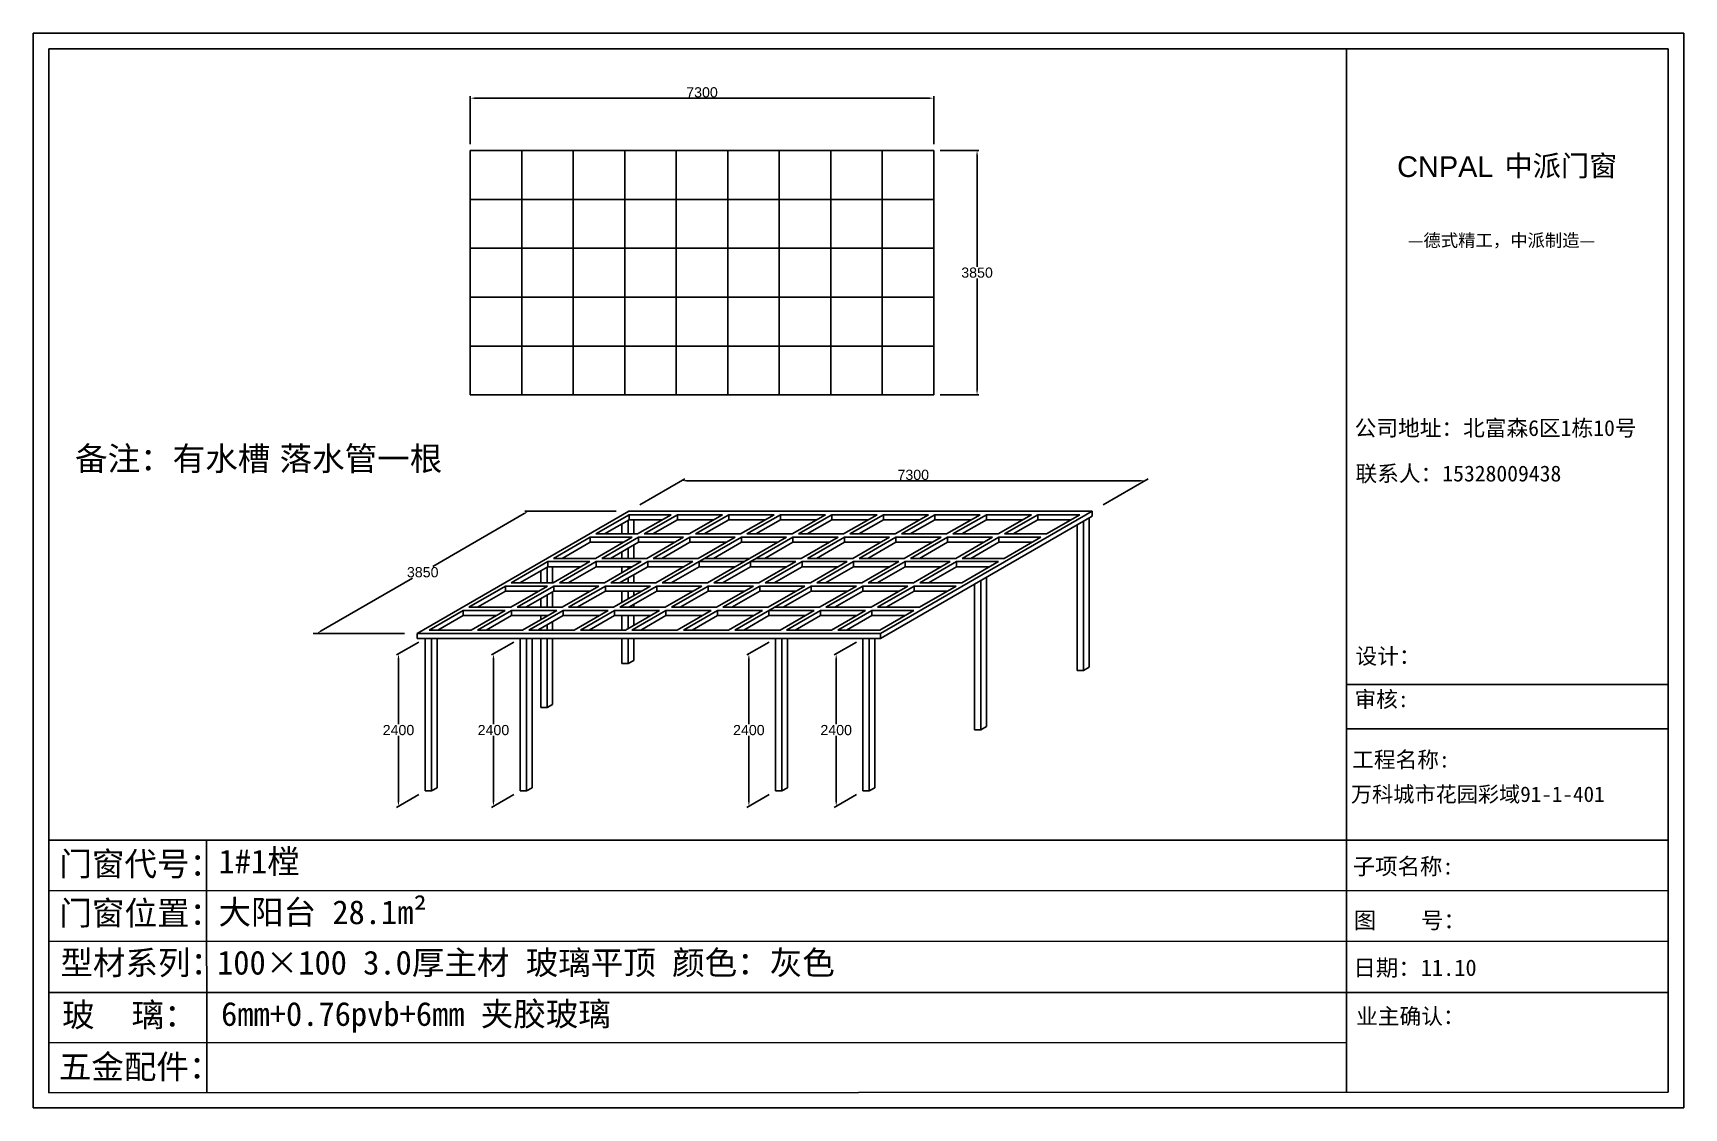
# Model space of a CAD drawing. Header units: inches. Extents: x -138455 to 599497, y -747149 to 13167.
# Drawn here: x 176012 to 202021, y -453683 to -436756 of the extents above; entities that cross this region are included whole.
import ezdxf

# ---------------------------------------------------------------- set-up
doc = ezdxf.new("R2010")
doc.units = ezdxf.units.IN
doc.header["$MEASUREMENT"] = 0
doc.header["$PDMODE"] = 35
doc.header["$PDSIZE"] = -3
doc.layers.add('0 @ 1', color=7, linetype='Continuous')
doc.styles.add('Annotative', font='arialbd.ttf')
doc.styles.add('MtXpl_', font='')
doc.styles.get("Standard").update_dxf_attribs({"font": 'arial.ttf'})
doc.styles.get('MtXpl_').set_extended_font_data('SimSun')
doc.dimstyles.get("Standard").update_dxf_attribs({"dimtxt": 80, "dimasz": 70, "dimexe": 40, "dimexo": 80, "dimgap": 0, "dimtad": 1, "dimtih": 1, "dimtoh": 1, "dimdec": 0, "dimzin": 0, "dimdsep": 46, "dimtxsty": 'Standard', "dimcen": 0.09, "dimadec": 0, "dimazin": 0, "dimtfac": 1, "dimtdec": 0, "dimtofl": 0, "dimtmove": 0, "dimatfit": 3, "dimfxl": 0, "dimtolj": 1, "dimtzin": 0, "dimarcsym": 0})

# ---------------------------------------------------------------- blocks, each defined once
blk = doc.blocks.new('*D2192')
at = {"color": 0, "lineweight": -2, "transparency": 16777216}
for p, q in [((185573, -444184), (186281, -443776)), ((186309, -443806), (193449, -443806)), ((192873, -444184), (193581, -443776))]:
    blk.add_line(p, q, dxfattribs=at)
at = {"color": 0, "transparency": 16777216}
for points in [[(186309, -443793), (186309, -443819), (186229, -443806)], [(193449, -443793), (193449, -443819), (193529, -443806)]]:
    blk.add_solid(points, dxfattribs=at)
at = {"layer": 'Defpoints', "color": 0, "transparency": 16777216}
for p in [(193529, -443806), (185400, -444284), (192700, -444284)]:
    blk.add_point(p, dxfattribs=at)
at = {"color": 0, "transparency": 16777216, "insert": (189879, -443714), "char_height": 160, "attachment_point": 5}
blk.add_mtext('\\A1;7300', dxfattribs=at)
blk = doc.blocks.new('*D2193')
at = {"color": 0, "lineweight": -2, "transparency": 16777216}
for p, q in [((182090, -446347), (181739, -446550)), ((181769, -446613), (181769, -447641)), ((181769, -448853), (181769, -447825)), ((182090, -448747), (181739, -448950))]:
    blk.add_line(p, q, dxfattribs=at)
at = {"color": 0, "transparency": 16777216}
for points in [[(181755, -446613), (181782, -446613), (181769, -446533)], [(181755, -448853), (181782, -448853), (181769, -448933)]]:
    blk.add_solid(points, dxfattribs=at)
at = {"layer": 'Defpoints', "color": 0, "transparency": 16777216}
for p in [(182190, -446289), (182190, -448689), (181769, -448933)]:
    blk.add_point(p, dxfattribs=at)
at = {"color": 0, "transparency": 16777216, "insert": (181769, -447733), "char_height": 160, "attachment_point": 5}
blk.add_mtext('\\A1;2400', dxfattribs=at)
blk = doc.blocks.new('*D2194')
at = {"color": 0, "lineweight": -2, "transparency": 16777216}
for p, q in [((183587, -446347), (183235, -446550)), ((183265, -446613), (183265, -447641)), ((183265, -448853), (183265, -447825)), ((183587, -448747), (183235, -448950))]:
    blk.add_line(p, q, dxfattribs=at)
at = {"color": 0, "transparency": 16777216}
for points in [[(183252, -446613), (183279, -446613), (183265, -446533)], [(183252, -448853), (183279, -448853), (183265, -448933)]]:
    blk.add_solid(points, dxfattribs=at)
at = {"layer": 'Defpoints', "color": 0, "transparency": 16777216}
for p in [(183687, -446289), (183687, -448689), (183265, -448933)]:
    blk.add_point(p, dxfattribs=at)
at = {"color": 0, "transparency": 16777216, "insert": (183265, -447733), "char_height": 160, "attachment_point": 5}
blk.add_mtext('\\A1;2400', dxfattribs=at)
blk = doc.blocks.new('*D2195')
at = {"color": 0, "lineweight": -2, "transparency": 16777216}
for p, q in [((188987, -446347), (188635, -446550)), ((188665, -446613), (188665, -447641)), ((188665, -448853), (188665, -447825)), ((188987, -448747), (188635, -448950))]:
    blk.add_line(p, q, dxfattribs=at)
at = {"color": 0, "transparency": 16777216}
for points in [[(188652, -446613), (188679, -446613), (188665, -446533)], [(188652, -448853), (188679, -448853), (188665, -448933)]]:
    blk.add_solid(points, dxfattribs=at)
at = {"layer": 'Defpoints', "color": 0, "transparency": 16777216}
for p in [(189087, -446289), (189087, -448689), (188665, -448933)]:
    blk.add_point(p, dxfattribs=at)
at = {"color": 0, "transparency": 16777216, "insert": (188665, -447733), "char_height": 160, "attachment_point": 5}
blk.add_mtext('\\A1;2400', dxfattribs=at)
blk = doc.blocks.new('*D2196')
at = {"color": 0, "lineweight": -2, "transparency": 16777216}
for p, q in [((187611, -446347), (187259, -446550)), ((187289, -446613), (187289, -447641)), ((187289, -448853), (187289, -447825)), ((187611, -448747), (187259, -448950))]:
    blk.add_line(p, q, dxfattribs=at)
at = {"color": 0, "transparency": 16777216}
for points in [[(187276, -446613), (187303, -446613), (187289, -446533)], [(187276, -448853), (187303, -448853), (187289, -448933)]]:
    blk.add_solid(points, dxfattribs=at)
at = {"layer": 'Defpoints', "color": 0, "transparency": 16777216}
for p in [(187711, -446289), (187711, -448689), (187289, -448933)]:
    blk.add_point(p, dxfattribs=at)
at = {"color": 0, "transparency": 16777216, "insert": (187289, -447733), "char_height": 160, "attachment_point": 5}
blk.add_mtext('\\A1;2400', dxfattribs=at)
blk = doc.blocks.new('*D2197')
at = {"color": 0, "lineweight": -2, "transparency": 16777216}
for p, q in [((183749, -444324), (182310, -445155)), ((185200, -444284), (183758, -444284)), ((180553, -446169), (181992, -445339)), ((181865, -446209), (180424, -446209))]:
    blk.add_line(p, q, dxfattribs=at)
at = {"color": 0, "transparency": 16777216}
for points in [[(183742, -444313), (183755, -444336), (183818, -444284)], [(180547, -446158), (180560, -446181), (180484, -446209)]]:
    blk.add_solid(points, dxfattribs=at)
at = {"layer": 'Defpoints', "color": 0, "transparency": 16777216}
for p in [(183818, -444284), (185400, -444284), (182065, -446209)]:
    blk.add_point(p, dxfattribs=at)
at = {"color": 0, "transparency": 16777216, "insert": (182151, -445247), "char_height": 160, "attachment_point": 5}
blk.add_mtext('\\A1;3850', dxfattribs=at)
blk = doc.blocks.new('*D2198')
at = {"color": 0, "lineweight": -2, "transparency": 16777216}
for p, q in [((182901, -438505), (182901, -437752)), ((182981, -437782), (190121, -437782)), ((190201, -438505), (190201, -437752))]:
    blk.add_line(p, q, dxfattribs=at)
at = {"color": 0, "transparency": 16777216}
for points in [[(182981, -437769), (182981, -437796), (182901, -437782)], [(190121, -437769), (190121, -437796), (190201, -437782)]]:
    blk.add_solid(points, dxfattribs=at)
at = {"layer": 'Defpoints', "color": 0, "transparency": 16777216}
for p in [(190201, -437782), (182901, -438605), (190201, -438605)]:
    blk.add_point(p, dxfattribs=at)
at = {"color": 0, "transparency": 16777216, "insert": (186551, -437691), "char_height": 160, "attachment_point": 5}
blk.add_mtext('\\A1;7300', dxfattribs=at)
blk = doc.blocks.new('*D2199')
at = {"color": 0, "lineweight": -2, "transparency": 16777216}
for p, q in [((190301, -438605), (190914, -438605)), ((190884, -438685), (190884, -440438)), ((190884, -442375), (190884, -440622)), ((190301, -442455), (190914, -442455))]:
    blk.add_line(p, q, dxfattribs=at)
at = {"color": 0, "transparency": 16777216}
for points in [[(190871, -438685), (190898, -438685), (190884, -438605)], [(190871, -442375), (190898, -442375), (190884, -442455)]]:
    blk.add_solid(points, dxfattribs=at)
at = {"layer": 'Defpoints', "color": 0, "transparency": 16777216}
for p in [(190201, -438605), (190201, -442455), (190884, -442455)]:
    blk.add_point(p, dxfattribs=at)
at = {"color": 0, "transparency": 16777216, "insert": (190884, -440530), "char_height": 160, "attachment_point": 5}
blk.add_mtext('\\A1;3850', dxfattribs=at)

msp = doc.modelspace()

# ---------------------------------------------------------------- linework, layer by layer
for p, q in [((202021.1, -436756.4), (176011.5, -436756.4)), ((176011.5, -453682.7), (176011.5, -436756.4)), ((202021.1, -436756.4), (202021.1, -453682.7)), ((176262.1, -437006.1), (201771.4, -437006.1)), ((176262.1, -453446.3), (176262.1, -437006.1)), ((196702.1, -437006.1), (196702.1, -453433.2)), ((201771.4, -437006.1), (201771.4, -453432.3)), ((190200.8, -438605.1), (182900.8, -438605.1)), ((182900.8, -438605.1), (182900.8, -442455.1)), ((183711.9, -438605.1), (183711.9, -442455.1)), ((184523, -438605.1), (184523, -442455.1)), ((185334.1, -438605.1), (185334.1, -442455.1)), ((186145.2, -438605.1), (186145.2, -442455.1)), ((186956.4, -438605.1), (186956.4, -442455.1)), ((187767.5, -438605.1), (187767.5, -442455.1)), ((188578.6, -438605.1), (188578.6, -442455.1)), ((189389.7, -438605.1), (189389.7, -442455.1)), ((190200.8, -442455.1), (190200.8, -438605.1)), ((182900.8, -439375.1), (190200.8, -439375.1)), ((182900.8, -440145.1), (190200.8, -440145.1)), ((182900.8, -440915.1), (190200.8, -440915.1)), ((182900.8, -441685.1), (190200.8, -441685.1)), ((182900.8, -442455.1), (190200.8, -442455.1)), ((182065.4, -446209.4), (185399.6, -444284.4)), ((184876.1, -444644.4), (185402.8, -444340.4)), ((185014.7, -444644.4), (185402.8, -444420.4)), ((185288.9, -444486.1), (185288.9, -444644.4)), ((185388.9, -444644.4), (185388.9, -444428.4)), ((185399.6, -444284.4), (192699.6, -444284.4)), ((185402.8, -444340.4), (186063.9, -444340.4)), ((185402.8, -444340.4), (185402.8, -444420.4)), ((185402.8, -444420.4), (185925.3, -444420.4)), ((185475.5, -444644.4), (185475.5, -444420.4)), ((185537.2, -444644.4), (186063.9, -444340.4)), ((185637.2, -444644.4), (186163.9, -444340.4)), ((185775.8, -444644.4), (186163.9, -444420.4)), ((186163.9, -444420.4), (186163.9, -444340.4)), ((186163.9, -444340.4), (186875, -444340.4)), ((186163.9, -444420.4), (186736.4, -444420.4)), ((186348.3, -444644.4), (186875, -444340.4)), ((186448.3, -444644.4), (186975, -444340.4)), ((186586.9, -444644.4), (186975, -444420.4)), ((186975, -444420.4), (186975, -444340.4)), ((186975, -444340.4), (187686.1, -444340.4)), ((186975, -444420.4), (187547.5, -444420.4)), ((187159.4, -444644.4), (187686.1, -444340.4)), ((187259.4, -444644.4), (187786.1, -444340.4)), ((187398, -444644.4), (187786.1, -444420.4)), ((187786.1, -444420.4), (187786.1, -444340.4)), ((187786.1, -444340.4), (188497.2, -444340.4)), ((187786.1, -444420.4), (188358.6, -444420.4)), ((187970.6, -444644.4), (188497.2, -444340.4)), ((188070.6, -444644.4), (188597.2, -444340.4)), ((188209.1, -444644.4), (188597.2, -444420.4)), ((188597.2, -444420.4), (188597.2, -444340.4)), ((188597.2, -444340.4), (189308.3, -444340.4)), ((188597.2, -444420.4), (189169.7, -444420.4)), ((188781.7, -444644.4), (189308.3, -444340.4)), ((188881.7, -444644.4), (189408.3, -444340.4)), ((189020.2, -444644.4), (189408.3, -444420.4)), ((189365.4, -446209.4), (192699.6, -444284.4)), ((189365.4, -446289.4), (192699.6, -444364.4)), ((189408.3, -444420.4), (189408.3, -444340.4)), ((189408.3, -444340.4), (190119.4, -444340.4)), ((189408.3, -444420.4), (189980.9, -444420.4)), ((189592.8, -444644.4), (190119.4, -444340.4)), ((189692.8, -444644.4), (190219.4, -444340.4)), ((189831.3, -444644.4), (190219.4, -444420.4)), ((190219.4, -444420.4), (190219.4, -444340.4)), ((190219.4, -444340.4), (190930.5, -444340.4)), ((190219.4, -444420.4), (190792, -444420.4)), ((190403.9, -444644.4), (190930.5, -444340.4)), ((190503.9, -444644.4), (191030.5, -444340.4)), ((190642.4, -444644.4), (191030.5, -444420.4)), ((191030.5, -444420.4), (191030.5, -444340.4)), ((191030.5, -444340.4), (191741.6, -444340.4)), ((191030.5, -444420.4), (191603.1, -444420.4)), ((191215, -444644.4), (191741.6, -444340.4)), ((191315, -444644.4), (191841.6, -444340.4)), ((191453.6, -444644.4), (191841.6, -444420.4)), ((191841.6, -444420.4), (191841.6, -444340.4)), ((191841.6, -444340.4), (192502.8, -444340.4)), ((191841.6, -444420.4), (192364.2, -444420.4)), ((191976.1, -444644.4), (192502.8, -444340.4)), ((192462.6, -444501.3), (192462.6, -446793.6)), ((192562.6, -446793.6), (192562.6, -444443.6)), ((192649.2, -446743.6), (192649.2, -444393.6)), ((192699.6, -444284.4), (192699.6, -444364.4)), ((184209.3, -445029.4), (184789.5, -444694.4)), ((184789.5, -444694.4), (185450.6, -444694.4)), ((184789.5, -444694.4), (184789.5, -444774.4)), ((184870.4, -445029.4), (185450.6, -444694.4)), ((184876.1, -444644.4), (185537.2, -444644.4)), ((184970.4, -445029.4), (185550.6, -444694.4)), ((185550.6, -444694.4), (186261.7, -444694.4)), ((185550.6, -444694.4), (185550.6, -444774.4)), ((185637.2, -444644.4), (186348.3, -444644.4)), ((185681.5, -445029.4), (186261.7, -444694.4)), ((185781.5, -445029.4), (186361.7, -444694.4)), ((185925.8, -445414.4), (187172.8, -444694.4)), ((186361.7, -444694.4), (187072.8, -444694.4)), ((186361.7, -444694.4), (186361.7, -444774.4)), ((186448.3, -444644.4), (187159.4, -444644.4)), ((186492.6, -445029.4), (187072.8, -444694.4)), ((186636.9, -445414.4), (187883.9, -444694.4)), ((186736.9, -445414.4), (187983.9, -444694.4)), ((187172.8, -444694.4), (187883.9, -444694.4)), ((187172.8, -444694.4), (187172.8, -444774.4)), ((187259.4, -444644.4), (187970.6, -444644.4)), ((187983.9, -444694.4), (188695.1, -444694.4)), ((187983.9, -444694.4), (187983.9, -444774.4)), ((188070.6, -444644.4), (188781.7, -444644.4)), ((188114.8, -445029.4), (188695.1, -444694.4)), ((188214.8, -445029.4), (188795.1, -444694.4)), ((188795.1, -444694.4), (189506.2, -444694.4)), ((188795.1, -444774.4), (188795.1, -444694.4)), ((188881.7, -444644.4), (189592.8, -444644.4)), ((188925.9, -445029.4), (189506.2, -444694.4)), ((189025.9, -445029.4), (189606.2, -444694.4)), ((189606.2, -444694.4), (190317.3, -444694.4)), ((189606.2, -444694.4), (189606.2, -444774.4)), ((189692.8, -444644.4), (190403.9, -444644.4)), ((189737, -445029.4), (190317.3, -444694.4)), ((189837, -445029.4), (190417.3, -444694.4)), ((190417.3, -444694.4), (191128.4, -444694.4)), ((190417.3, -444694.4), (190417.3, -444774.4)), ((190503.9, -444644.4), (191215, -444644.4)), ((190548.2, -445029.4), (191128.4, -444694.4)), ((190648.2, -445029.4), (191228.4, -444694.4)), ((191228.4, -444694.4), (191889.5, -444694.4)), ((191228.4, -444694.4), (191228.4, -444774.4)), ((191309.3, -445029.4), (191889.5, -444694.4)), ((191315, -444644.4), (191976.1, -444644.4)), ((184347.8, -445029.4), (184789.5, -444774.4)), ((184789.5, -444774.4), (185312.1, -444774.4)), ((185108.9, -445029.4), (185550.6, -444774.4)), ((185288.9, -444774.4), (185288.9, -444787.8)), ((185288.9, -444925.5), (185288.9, -445029.4)), ((185388.9, -445029.4), (185388.9, -444867.8)), ((185475.5, -445029.4), (185475.5, -444817.8)), ((185550.6, -444774.4), (186123.2, -444774.4)), ((185920.1, -445029.4), (186361.7, -444774.4)), ((186361.7, -444774.4), (186934.3, -444774.4)), ((186731.2, -445029.4), (187172.8, -444774.4)), ((187172.8, -444774.4), (187745.4, -444774.4)), ((187542.3, -445029.4), (187983.9, -444774.4)), ((187983.9, -444774.4), (188556.5, -444774.4)), ((188353.4, -445029.4), (188795.1, -444774.4)), ((188795.1, -444774.4), (189367.6, -444774.4)), ((189164.5, -445029.4), (189606.2, -444774.4)), ((189606.2, -444774.4), (190178.7, -444774.4)), ((189975.6, -445029.4), (190417.3, -444774.4)), ((190417.3, -444774.4), (190989.8, -444774.4)), ((190786.7, -445029.4), (191228.4, -444774.4)), ((191228.4, -444774.4), (191750.9, -444774.4)), ((183542.4, -445414.4), (184122.7, -445079.4)), ((183681, -445414.4), (184122.7, -445159.4)), ((184011, -445223.9), (184011, -445414.4)), ((184111, -445414.4), (184111, -445166.2)), ((184122.7, -445079.4), (184783.8, -445079.4)), ((184122.7, -445079.4), (184122.7, -445159.4)), ((184122.7, -445159.4), (184645.2, -445159.4)), ((184197.6, -445414.4), (184197.6, -445159.4)), ((184203.5, -445414.4), (184783.8, -445079.4)), ((184209.3, -445029.4), (184870.4, -445029.4)), ((184303.5, -445414.4), (184883.8, -445079.4)), ((184442.1, -445414.4), (184883.8, -445159.4)), ((184883.8, -445079.4), (185594.9, -445079.4)), ((184883.8, -445079.4), (184883.8, -445159.4)), ((184883.8, -445159.4), (185456.3, -445159.4)), ((184970.4, -445029.4), (185681.5, -445029.4)), ((185014.6, -445414.4), (185594.9, -445079.4)), ((185114.6, -445414.4), (185694.9, -445079.4)), ((185253.2, -445414.4), (185694.9, -445159.4)), ((185288.9, -445159.4), (185288.9, -445256.1)), ((185388.9, -445198.4), (185388.9, -445159.4)), ((185694.9, -445079.4), (186406, -445079.4)), ((185694.9, -445079.4), (185694.9, -445159.4)), ((185694.9, -445159.4), (186267.4, -445159.4)), ((185781.5, -445029.4), (186492.6, -445029.4)), ((185825.8, -445414.4), (186406, -445079.4)), ((186064.3, -445414.4), (186506, -445159.4)), ((186506, -445079.4), (187217.1, -445079.4)), ((186506, -445079.4), (186506, -445159.4)), ((186506, -445159.4), (187078.5, -445159.4)), ((186592.6, -445029.4), (187303.7, -445029.4)), ((186875.4, -445414.4), (187317.1, -445159.4)), ((187317.1, -445079.4), (188028.2, -445079.4)), ((187317.1, -445079.4), (187317.1, -445159.4)), ((187317.1, -445159.4), (187889.7, -445159.4)), ((187403.7, -445029.4), (188114.8, -445029.4)), ((187448, -445414.4), (188028.2, -445079.4)), ((187548, -445414.4), (188128.2, -445079.4)), ((187686.5, -445414.4), (188128.2, -445159.4)), ((188128.2, -445079.4), (188839.3, -445079.4)), ((188128.2, -445159.4), (188128.2, -445079.4)), ((188128.2, -445159.4), (188700.8, -445159.4)), ((188214.8, -445029.4), (188925.9, -445029.4)), ((188259.1, -445414.4), (188839.3, -445079.4)), ((188359.1, -445414.4), (188939.3, -445079.4)), ((188497.7, -445414.4), (188939.3, -445159.4)), ((188939.3, -445079.4), (189650.4, -445079.4)), ((188939.3, -445079.4), (188939.3, -445159.4)), ((188939.3, -445159.4), (189511.9, -445159.4)), ((189025.9, -445029.4), (189737, -445029.4)), ((189070.2, -445414.4), (189650.4, -445079.4)), ((189170.2, -445414.4), (189750.4, -445079.4)), ((189308.8, -445414.4), (189750.4, -445159.4)), ((189750.4, -445079.4), (190461.6, -445079.4)), ((189750.4, -445079.4), (189750.4, -445159.4)), ((189750.4, -445159.4), (190323, -445159.4)), ((189837, -445029.4), (190548.2, -445029.4)), ((189881.3, -445414.4), (190461.6, -445079.4)), ((189981.3, -445414.4), (190561.6, -445079.4)), ((190119.9, -445414.4), (190561.6, -445159.4)), ((190561.6, -445079.4), (191222.7, -445079.4)), ((190561.6, -445079.4), (190561.6, -445159.4)), ((190561.6, -445159.4), (191084.1, -445159.4)), ((190642.4, -445414.4), (191222.7, -445079.4)), ((190648.2, -445029.4), (191309.3, -445029.4)), ((182875.6, -445799.4), (183455.8, -445464.4)), ((183014.2, -445799.4), (183455.8, -445544.4)), ((183455.8, -445464.4), (184116.9, -445464.4)), ((183455.8, -445464.4), (183455.8, -445544.4)), ((183455.8, -445544.4), (183978.4, -445544.4)), ((183536.7, -445799.4), (184116.9, -445464.4)), ((183542.4, -445414.4), (184203.5, -445414.4)), ((183636.7, -445799.4), (184216.9, -445464.4)), ((183775.3, -445799.4), (184216.9, -445544.4)), ((184216.9, -445464.4), (184928, -445464.4)), ((184216.9, -445464.4), (184216.9, -445544.4)), ((184216.9, -445544.4), (184789.5, -445544.4)), ((184303.5, -445414.4), (185014.6, -445414.4)), ((184347.8, -445799.4), (184928, -445464.4)), ((184447.8, -445799.4), (185028, -445464.4)), ((184586.4, -445799.4), (185028, -445544.4)), ((185028, -445464.4), (185739.2, -445464.4)), ((185028, -445464.4), (185028, -445544.4)), ((185028, -445544.4), (185600.6, -445544.4)), ((185114.6, -445414.4), (185825.8, -445414.4)), ((185158.9, -445799.4), (185739.2, -445464.4)), ((185258.9, -445799.4), (185839.2, -445464.4)), ((185288.9, -445393.8), (185288.9, -445414.4)), ((185288.9, -445544.4), (185288.9, -445724.4)), ((185388.9, -445414.4), (185388.9, -445336.1)), ((185388.9, -445666.7), (185388.9, -445544.4)), ((185397.5, -445799.4), (185839.2, -445544.4)), ((185475.5, -445414.4), (185475.5, -445286.1)), ((185475.5, -445616.7), (185475.5, -445544.4)), ((185839.2, -445464.4), (186550.3, -445464.4)), ((185839.2, -445464.4), (185839.2, -445544.4)), ((185839.2, -445544.4), (186411.7, -445544.4)), ((185925.8, -445414.4), (186636.9, -445414.4)), ((185970, -445799.4), (186550.3, -445464.4)), ((186070, -445799.4), (186650.3, -445464.4)), ((186208.6, -445799.4), (186650.3, -445544.4)), ((186650.3, -445464.4), (187361.4, -445464.4)), ((186650.3, -445464.4), (186650.3, -445544.4)), ((186650.3, -445544.4), (187222.8, -445544.4)), ((186736.9, -445414.4), (187448, -445414.4)), ((186781.1, -445799.4), (187361.4, -445464.4)), ((186881.1, -445799.4), (187461.4, -445464.4)), ((187019.7, -445799.4), (187461.4, -445544.4)), ((187068.7, -446159.4), (188272.5, -445464.4)), ((187461.4, -445464.4), (188172.5, -445464.4)), ((187461.4, -445544.4), (187461.4, -445464.4)), ((187461.4, -445544.4), (188033.9, -445544.4)), ((187548, -445414.4), (188259.1, -445414.4)), ((187592.3, -445799.4), (188172.5, -445464.4)), ((187830.8, -445799.4), (188272.5, -445544.4)), ((188272.5, -445464.4), (188983.6, -445464.4)), ((188272.5, -445464.4), (188272.5, -445544.4)), ((188272.5, -445544.4), (188845, -445544.4)), ((188359.1, -445414.4), (189070.2, -445414.4)), ((188403.4, -445799.4), (188983.6, -445464.4)), ((188503.4, -445799.4), (189083.6, -445464.4)), ((188641.9, -445799.4), (189083.6, -445544.4)), ((189083.6, -445464.4), (189794.7, -445464.4)), ((189083.6, -445464.4), (189083.6, -445544.4)), ((189083.6, -445544.4), (189656.1, -445544.4)), ((189170.2, -445414.4), (189881.3, -445414.4)), ((189214.5, -445799.4), (189794.7, -445464.4)), ((189314.5, -445799.4), (189894.7, -445464.4)), ((189453, -445799.4), (189894.7, -445544.4)), ((189894.7, -445464.4), (190555.8, -445464.4)), ((189894.7, -445464.4), (189894.7, -445544.4)), ((189894.7, -445544.4), (190417.3, -445544.4)), ((189975.6, -445799.4), (190555.8, -445464.4)), ((189981.3, -445414.4), (190642.4, -445414.4)), ((190845.9, -445434.7), (190845.9, -447726.9)), ((190945.9, -447726.9), (190945.9, -445376.9)), ((191032.5, -447676.9), (191032.5, -445326.9)), ((182875.6, -445799.4), (183536.7, -445799.4)), ((183636.7, -445799.4), (184347.8, -445799.4)), ((184011, -445663.4), (184011, -445799.4)), ((184111, -445799.4), (184111, -445605.6)), ((184197.6, -445799.4), (184197.6, -445555.6)), ((184447.8, -445799.4), (185158.9, -445799.4)), ((185258.9, -445799.4), (185970, -445799.4)), ((185475.5, -445799.4), (185475.5, -445754.4)), ((186070, -445799.4), (186781.1, -445799.4)), ((186881.1, -445799.4), (187592.3, -445799.4)), ((187692.3, -445799.4), (188403.4, -445799.4)), ((188503.4, -445799.4), (189214.5, -445799.4)), ((189314.5, -445799.4), (189975.6, -445799.4)), ((182252, -446159.4), (182789, -445849.4)), ((182390.6, -446159.4), (182789, -445929.4)), ((182789, -445849.4), (183450.1, -445849.4)), ((182789, -445849.4), (182789, -445929.4)), ((182789, -445929.4), (183311.5, -445929.4)), ((182913.2, -446159.4), (183450.1, -445849.4)), ((183013.2, -446159.4), (183550.1, -445849.4)), ((183151.7, -446159.4), (183550.1, -445929.4)), ((183550.1, -445849.4), (184261.2, -445849.4)), ((183550.1, -445849.4), (183550.1, -445929.4)), ((183550.1, -445929.4), (184122.6, -445929.4)), ((183724.3, -446159.4), (184261.2, -445849.4)), ((183824.3, -446159.4), (184361.2, -445849.4)), ((183962.8, -446159.4), (184361.2, -445929.4)), ((184011, -445929.4), (184011, -445993.9)), ((184111, -445936.2), (184111, -445929.4)), ((184197.6, -446159.4), (184197.6, -446023.9)), ((184361.2, -445849.4), (185072.3, -445849.4)), ((184361.2, -445849.4), (184361.2, -445929.4)), ((184361.2, -445929.4), (184933.8, -445929.4)), ((184535.4, -446159.4), (185072.3, -445849.4)), ((184635.4, -446159.4), (185172.3, -445849.4)), ((184773.9, -446159.4), (185172.3, -445929.4)), ((185172.3, -445849.4), (185883.4, -445849.4)), ((185172.3, -445849.4), (185172.3, -445929.4)), ((185172.3, -445929.4), (185744.9, -445929.4)), ((185288.9, -445929.4), (185288.9, -446159.4)), ((185346.5, -446159.4), (185883.4, -445849.4)), ((185388.9, -446135), (185388.9, -445929.4)), ((185446.5, -446159.4), (185983.4, -445849.4)), ((185475.5, -446085), (185475.5, -445929.4)), ((185585.1, -446159.4), (185983.4, -445929.4)), ((185983.4, -445849.4), (186694.5, -445849.4)), ((185983.4, -445849.4), (185983.4, -445929.4)), ((185983.4, -445929.4), (186556, -445929.4)), ((186157.6, -446159.4), (186694.5, -445849.4)), ((186257.6, -446159.4), (186794.5, -445849.4)), ((186396.2, -446159.4), (186794.5, -445929.4)), ((186794.5, -445849.4), (187505.7, -445849.4)), ((186794.5, -445929.4), (186794.5, -445849.4)), ((186794.5, -445929.4), (187367.1, -445929.4)), ((186968.7, -446159.4), (187505.7, -445849.4)), ((187207.3, -446159.4), (187605.7, -445929.4)), ((187605.7, -445849.4), (188316.8, -445849.4)), ((187605.7, -445849.4), (187605.7, -445929.4)), ((187605.7, -445929.4), (188178.2, -445929.4)), ((187779.8, -446159.4), (188316.8, -445849.4)), ((187879.8, -446159.4), (188416.8, -445849.4)), ((188018.4, -446159.4), (188416.8, -445929.4)), ((188416.8, -445849.4), (189127.9, -445849.4)), ((188416.8, -445849.4), (188416.8, -445929.4)), ((188416.8, -445929.4), (188989.3, -445929.4)), ((188590.9, -446159.4), (189127.9, -445849.4)), ((188690.9, -446159.4), (189227.9, -445849.4)), ((188829.5, -446159.4), (189227.9, -445929.4)), ((189227.9, -445849.4), (189889, -445849.4)), ((189227.9, -445849.4), (189227.9, -445929.4)), ((189227.9, -445929.4), (189750.4, -445929.4)), ((189352, -446159.4), (189889, -445849.4)), ((182065.4, -446209.4), (189365.4, -446209.4)), ((182065.4, -446209.4), (182065.4, -446289.4)), ((182065.4, -446289.4), (189365.4, -446289.4)), ((182190.4, -446289.4), (182190.4, -448689.4)), ((182252, -446159.4), (182913.2, -446159.4)), ((182290.4, -448689.4), (182290.4, -446289.4)), ((182377, -448639.4), (182377, -446289.4)), ((183013.2, -446159.4), (183724.3, -446159.4)), ((183686.8, -446289.4), (183686.8, -448689.4)), ((183786.8, -448689.4), (183786.8, -446289.4)), ((183824.3, -446159.4), (184535.4, -446159.4)), ((183873.4, -448639.4), (183873.4, -446289.4)), ((184011, -446131.7), (184011, -446159.4)), ((184011, -446289.4), (184011, -447378.5)), ((184111, -446159.4), (184111, -446073.9)), ((184111, -447378.5), (184111, -446289.4)), ((184197.6, -447328.5), (184197.6, -446289.4)), ((184635.4, -446159.4), (185346.5, -446159.4)), ((185288.9, -446289.4), (185288.9, -446684.4)), ((185388.9, -446684.4), (185388.9, -446289.4)), ((185446.5, -446159.4), (186157.6, -446159.4)), ((185475.5, -446634.4), (185475.5, -446289.4)), ((186257.6, -446159.4), (186968.7, -446159.4)), ((187068.7, -446159.4), (187779.8, -446159.4)), ((187711, -446289.4), (187711, -448689.4)), ((187811, -448689.4), (187811, -446289.4)), ((187879.8, -446159.4), (188590.9, -446159.4)), ((187897.6, -448639.4), (187897.6, -446289.4)), ((188690.9, -446159.4), (189352, -446159.4)), ((189086.8, -446289.4), (189086.8, -448689.4)), ((189186.8, -448689.4), (189186.8, -446289.4)), ((189273.4, -448639.4), (189273.4, -446289.4)), ((189365.4, -446209.4), (189365.4, -446289.4)), ((185288.9, -446684.4), (185388.9, -446684.4)), ((185388.9, -446684.4), (185475.5, -446634.4)), ((192462.6, -446793.6), (192562.6, -446793.6)), ((192562.6, -446793.6), (192649.2, -446743.6)), ((196702.1, -447012.7), (201771.4, -447012.7)), ((184111, -447378.5), (184197.6, -447328.5)), ((184011, -447378.5), (184111, -447378.5)), ((190845.9, -447726.9), (190945.9, -447726.9)), ((190945.9, -447726.9), (191032.5, -447676.9)), ((196702.1, -447714.8), (201771.4, -447714.8)), ((182290.4, -448689.4), (182377, -448639.4)), ((183786.8, -448689.4), (183873.4, -448639.4)), ((187811, -448689.4), (187897.6, -448639.4)), ((189186.8, -448689.4), (189273.4, -448639.4)), ((182190.4, -448689.4), (182290.4, -448689.4)), ((183686.8, -448689.4), (183786.8, -448689.4)), ((187711, -448689.4), (187811, -448689.4)), ((189086.8, -448689.4), (189186.8, -448689.4)), ((176259.5, -449463.9), (201771.4, -449463.9)), ((178746.1, -449463.9), (178747.2, -453428.4)), ((176260, -450263.8), (201771.4, -450258.4)), ((176260.5, -451063.9), (201771.4, -451058.4)), ((176261.1, -451864.5), (201771.4, -451864.5)), ((176261.6, -452658.5), (196702.1, -452651.4)), ((176262.1, -453446.3), (201771.4, -453432.3)), ((202021.1, -453682.7), (176011.5, -453682.7))]:
    msp.add_line(p, q)

# ---------------------------------------------------------------- texts
msp.add_text('CNPAL', height=325.75).set_placement((197502.1, -439023.4))
at = {"style": 'MtXpl_'}
for s, height, p in [('中派门窗', 325.75, (199193.4, -439009.9)), ('—德式精工，中派制造—', 200.459, (197672.4, -440121.5)), ('公司地址：北富森6区1栋10号', 250.574, (196832.5, -443101.2)), ('联系人：15328009438', 250.574, (196846.1, -443817.6)), ('设计：', 250.57, (196846.5, -446692)), ('审核:', 250.57, (196830.5, -447371.5)), ('工程名称:', 250.57, (196793.9, -448322.5)), ('子项名称:', 258.93, (196801.9, -450007)), ('图    号：', 258.93, (196820.5, -450856.2)), ('日期：11.10', 258.93, (196814.3, -451603.5)), ('业主确认：', 250.57, (196856.1, -452363.6))]:
    msp.add_text(s, height=height, dxfattribs=at).set_placement(p)
at = {"insert": (196774.5, -448619.8), "char_height": 244.399, "attachment_point": 1, "style": 'MtXpl_'}
msp.add_mtext_dynamic_manual_height_columns('{\\fSimSun|b1|i0|c134|p2;万科城市花园彩域91-1-401}', width=4963.818, gutter_width=903.5, heights=[0], dxfattribs=at)
at = {"layer": '0 @ 1', "style": 'Annotative'}
for s, p in [('门窗代号：', (176426.4, -450027)), ('门窗位置：', (176426.4, -450801.2)), ('型材系列：', (176442.2, -451583.5)), ('玻    璃：', (176468.5, -452403.7)), ('五金配件：', (176417.1, -453220.9))]:
    msp.add_text(s, height=375.86, dxfattribs=at).set_placement(p)
at = {"layer": '0 @ 1', "char_height": 375.861, "attachment_point": 1, "style": 'Annotative'}
for s, width, insert in [('{\\fSimSun|b1|i0|c134|p2;备注：有水槽} {\\fSimSun|b1|i0|c134|p2;落水管一根}', 8507.928, (176673.4, -443269.6)), ('{\\fSimSun|b1|i0|c134|p2;1#1樘}', 4396.385, (178933.4, -449612.7)), ('{\\fSimSun|b1|i0|c134|p2;大阳台 28.1m²}', 4396.385, (178933.6, -450412)), ('{\\fSimSun|b1|i0|c134|p2;100×100 3.0厚主材 玻璃平顶 颜色：灰色}', 13143.424, (178911.3, -451206.3)), ('{\\fSimSun|b1|i0|c134|p2;6mm+0.76pvb+6mm 夹胶玻璃}', 7839.588, (178974.2, -452014))]:
    msp.add_mtext_dynamic_manual_height_columns(s, width=width, gutter_width=903.5, heights=[0], dxfattribs=dict(at, insert=insert))

# ---------------------------------------------------------------- dimensions: what is measured, and where the dimension line sits
dim = msp.add_linear_dim(base=(190200.8, -437782.4), p1=(182900.8, -438605.1), p2=(190200.8, -438605.1), dimstyle='Standard', override={"dimtxt": 160, "dimasz": 80, "dimexe": 30, "dimexo": 100, "dimgap": 10, "dimfxl": 100})
dim.commit()
dim.dimension.update_dxf_attribs({"geometry": '*D2198', "text_midpoint": (186550.8, -437690.7)})
dim = msp.add_linear_dim(base=(190884.4, -442455.1), p1=(190200.8, -438605.1), p2=(190200.8, -442455.1), angle=90, dimstyle='Standard', override={"dimtxt": 160, "dimasz": 80, "dimexe": 30, "dimexo": 100, "dimgap": 10, "dimfxl": 100})
dim.commit()
dim.dimension.update_dxf_attribs({"geometry": '*D2199', "text_midpoint": (190884.4, -440530.1)})
for p1, p2, distance, picture, middle in [((185399.6, -444284.4), (192699.6, -444284.4), 478.6, '*D2192', (189878.6, -443714.1)), ((182190.4, -446289.4), (182190.4, -448689.4), -421.6, '*D2193', (181768.8, -447732.8)), ((183686.8, -446289.4), (183686.8, -448689.4), -421.6, '*D2194', (183265.2, -447732.8)), ((187711, -446289.4), (187711, -448689.4), -421.6, '*D2196', (187289.4, -447732.8)), ((189086.8, -446289.4), (189086.8, -448689.4), -421.6, '*D2195', (188665.2, -447732.8))]:
    dim = msp.add_aligned_dim(p1=p1, p2=p2, distance=distance, dimstyle='Standard', override={"dimtxt": 160, "dimasz": 80, "dimexe": 30, "dimexo": 100, "dimgap": 10, "dimfxl": 100})
    dim.commit()
    dim.dimension.update_dxf_attribs({"geometry": picture, "text_midpoint": middle})
dim = msp.add_linear_dim(base=(183818.1, -444284.4), p1=(182065.4, -446209.4), p2=(185399.6, -444284.4), angle=30, dimstyle='Standard', override={"dimtxt": 160, "dimasz": 80, "dimexe": 30, "dimexo": 100, "dimgap": 10, "dimfxl": 100})
dim.commit()
dim.dimension.update_dxf_attribs({"geometry": '*D2197', "text_midpoint": (182151, -445246.9), "dimtype": 161})

doc.saveas('drawing.dxf')
